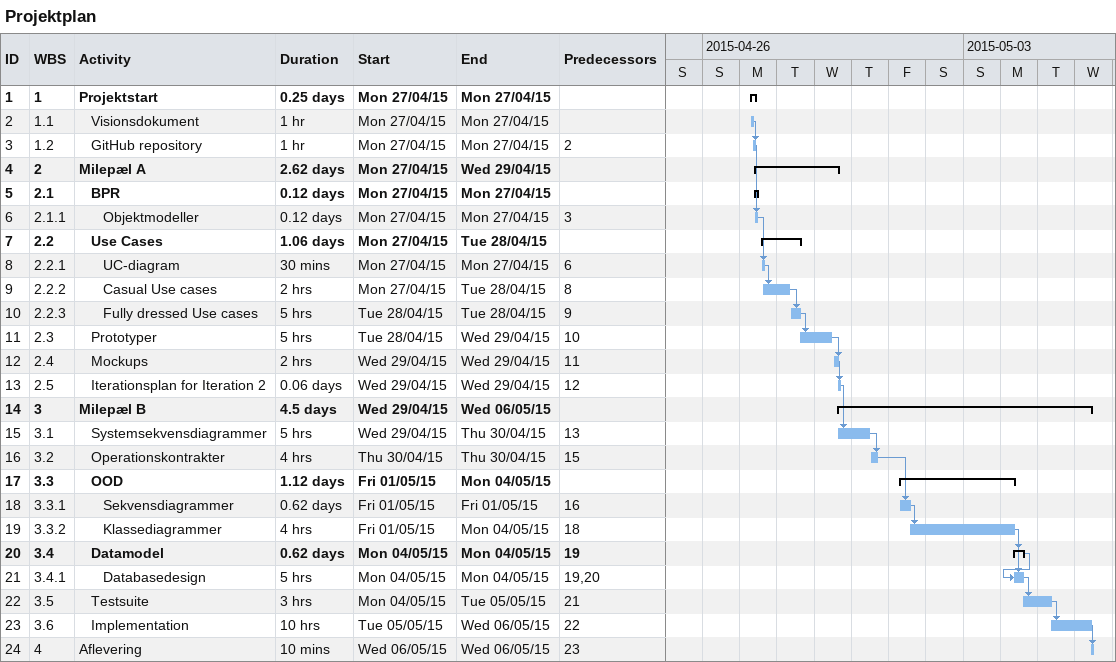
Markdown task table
Projektplan

| ID | WBS | Task | Duration | Start | Finish | Predecessors |
|---|---|---|---|---|---|---|
| 1 | 1 | **Projektstart** | 0.25d | 2015-04-27 | 2015-04-27 |  |
| 2 | 1.1 | Visionsdokument | 1h | 2015-04-27 | 2015-04-27 |  |
| 3 | 1.2 | GitHub repository | 1h | 2015-04-27 | 2015-04-27 | 2 |
| 4 | 2 | **Milepæl A** | 2.62d | 2015-04-27 | 2015-04-29 |  |
| 5 | 2.1 | **BPR** | 0.12d | 2015-04-27 | 2015-04-27 |  |
| 6 | 2.1.1 | Objektmodeller | 0.12d | 2015-04-27 | 2015-04-27 | 3 |
| 7 | 2.2 | **Use Cases** | 1.06d | 2015-04-27 | 2015-04-28 |  |
| 8 | 2.2.1 | UC-diagram | 30min | 2015-04-27 | 2015-04-27 | 6 |
| 9 | 2.2.2 | Casual Use cases | 2h | 2015-04-27 | 2015-04-28 | 8 |
| 10 | 2.2.3 | Fully dressed Use cases | 5h | 2015-04-28 | 2015-04-28 | 9 |
| 11 | 2.3 | Prototyper | 5h | 2015-04-28 | 2015-04-29 | 10 |
| 12 | 2.4 | Mockups | 2h | 2015-04-29 | 2015-04-29 | 11 |
| 13 | 2.5 | Iterationsplan for Iteration 2 | 0.06d | 2015-04-29 | 2015-04-29 | 12 |
| 14 | 3 | **Milepæl B** | 4.5d | 2015-04-29 | 2015-05-06 |  |
| 15 | 3.1 | Systemsekvensdiagrammer | 5h | 2015-04-29 | 2015-04-30 | 13 |
| 16 | 3.2 | Operationskontrakter | 4h | 2015-04-30 | 2015-04-30 | 15 |
| 17 | 3.3 | **OOD** | 1.12d | 2015-05-01 | 2015-05-04 |  |
| 18 | 3.3.1 | Sekvensdiagrammer | 0.62d | 2015-05-01 | 2015-05-01 | 16 |
| 19 | 3.3.2 | Klassediagrammer | 4h | 2015-05-01 | 2015-05-04 | 18 |
| 20 | 3.4 | **Datamodel** | 0.62d | 2015-05-04 | 2015-05-04 | 19 |
| 21 | 3.4.1 | Databasedesign | 5h | 2015-05-04 | 2015-05-04 | 19, 20 |
| 22 | 3.5 | Testsuite | 3h | 2015-05-04 | 2015-05-05 | 21 |
| 23 | 3.6 | Implementation | 10h | 2015-05-05 | 2015-05-06 | 22 |
| 24 | 4 | Aflevering | 10min | 2015-05-06 | 2015-05-06 | 23 |
